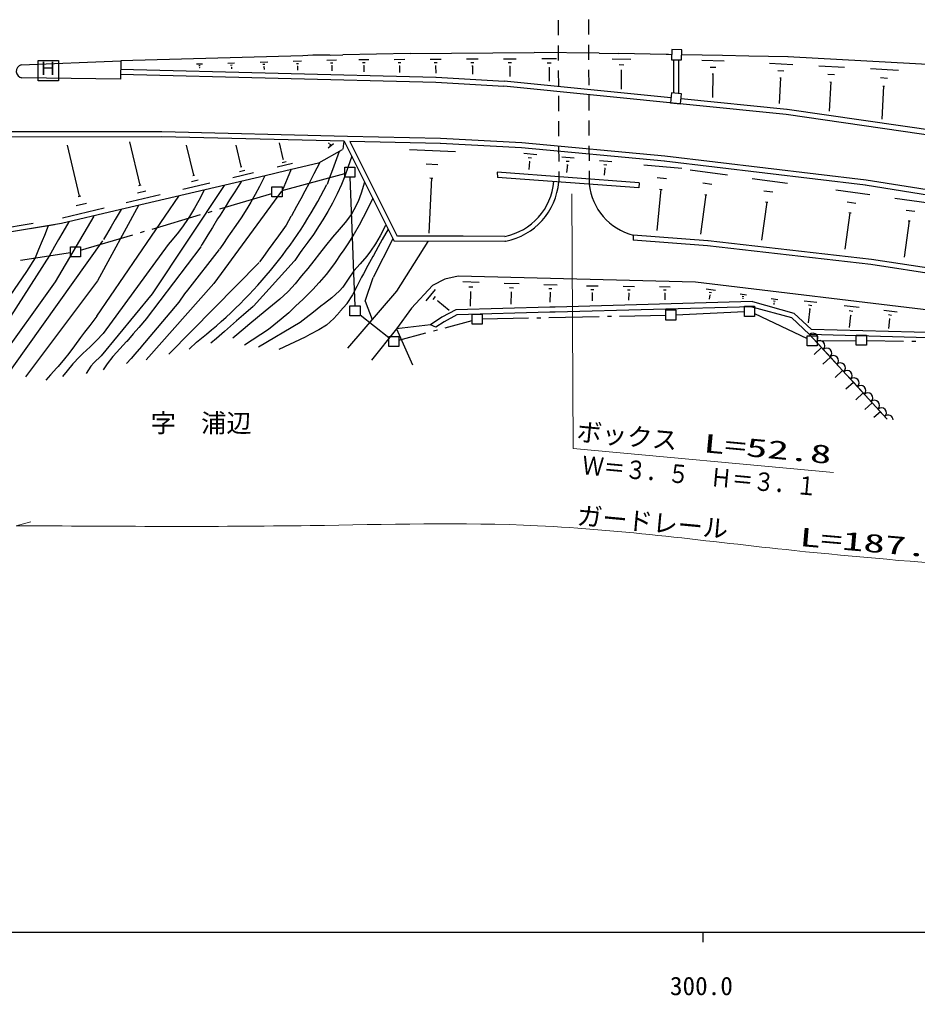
# Model space of a CAD drawing. Units: millimetres, scale not verified. Extents: x 40000 to 680000, y 20000 to 380000.
# Drawn here: x 300297 to 389250, y 198715 to 295401 of the extents above; entities that cross this region are included whole.
import ezdxf
from ezdxf.enums import TextEntityAlignment as Align

# ---------------------------------------------------------------- set-up
doc = ezdxf.new("R2010")
doc.units = ezdxf.units.MM
doc.header["$LTSCALE"] = 1000
for name, color, linetype, lineweight in [('M-BGD', 7, 'Continuous', 25), ('M-BMK-ROW', 30, 'Continuous', 25), ('M-STR-HTXT', 7, 'Continuous', 13), ('M-STR-STRC', 7, 'Continuous', 25), ('M-TTL-BAND', 7, 'Continuous', 25)]:
    doc.layers.add(name, color=color, linetype=linetype, lineweight=lineweight)
doc.styles.add('ＭＳ ゴシック', font='')
doc.styles.get('ＭＳ ゴシック').set_extended_font_data('MS Gothic')

msp = doc.modelspace()

# ---------------------------------------------------------------- linework, layer by layer
at = {"layer": 'M-BGD'}
for p, q in [((353645, 295338), (353652, 293838)), ((356652, 295401), (356659, 293901)), ((338996, 292043), (332340, 291916)), ((338996, 292043), (351277, 292146)), ((357723, 292062), (351267, 292146)), ((353656, 292838), (353663, 291338)), ((356663, 292901), (356670, 291401)), ((357723, 292062), (359658, 292024)), ((364370, 291928), (359648, 292024)), ((364901, 292420), (364882, 291417)), ((365903, 292401), (364901, 292420)), ((365884, 291398), (365903, 292401)), ((300451, 290912), (310345, 291293)), ((310335, 291293), (310297, 289479)), ((328360, 291812), (310345, 291293)), ((320932, 291093), (321603, 291114)), ((324120, 291187), (324882, 291207)), ((327398, 291280), (328240, 291301)), ((327719, 291030), (327929, 291040)), ((329362, 291853), (328360, 291812)), ((331046, 291875), (329352, 291853)), ((330756, 291374), (331688, 291405)), ((331056, 291875), (332340, 291916)), ((331117, 291103), (331348, 291113)), ((333904, 291427), (334896, 291438)), ((334275, 291136), (334526, 291137)), ((337413, 291450), (338455, 291461)), ((337804, 291140), (338065, 291140)), ((340972, 291474), (342064, 291475)), ((341383, 291143), (341654, 291144)), ((344571, 291498), (345724, 291499)), ((345002, 291157), (345293, 291157)), ((348240, 291521), (349483, 291522)), ((348701, 291141), (349022, 291151)), ((352029, 291535), (353503, 291546)), ((352581, 291104), (352952, 291105)), ((359007, 291492), (360852, 291464)), ((364570, 291928), (364370, 291928)), ((364891, 291919), (364570, 291928)), ((364882, 291417), (365884, 291398)), ((365072, 291408), (365065, 288109)), ((365573, 291408), (365567, 288060)), ((369934, 291823), (365894, 291900)), ((367899, 291360), (370115, 291312)), ((372531, 291766), (369934, 291823)), ((376430, 291689), (372531, 291766)), ((374596, 291066), (376912, 290948)), ((405244, 290154), (376420, 291689)), ((310316, 290481), (341535, 289700)), ((317824, 291000), (318416, 291020)), ((318045, 290830), (318195, 290830)), ((318115, 290649), (318145, 290649)), ((318125, 290649), (318135, 290599)), ((321193, 290893), (321363, 290903)), ((321263, 290692), (321303, 290692)), ((321283, 290692), (321283, 290532)), ((324411, 290966), (324601, 290966)), ((324491, 290736), (324541, 290736)), ((324511, 290736), (324521, 290455)), ((327809, 290779), (327859, 290789)), ((327829, 290779), (327840, 290388)), ((331208, 290833), (331268, 290833)), ((331238, 290833), (331248, 290301)), ((334376, 290836), (334436, 290836)), ((334406, 290836), (334406, 290234)), ((337905, 290829), (337965, 290829)), ((337935, 290829), (337935, 290158)), ((341484, 290823), (341554, 290823)), ((341514, 290823), (341524, 290071)), ((345113, 290806), (345193, 290806)), ((345153, 290806), (345154, 289994)), ((348822, 290770), (348902, 290770)), ((348862, 290770), (348873, 289757)), ((352722, 290663), (352812, 290664)), ((352772, 290664), (352773, 289310)), ((353667, 290338), (353674, 288838)), ((356674, 290401), (356681, 288901)), ((359689, 290931), (360150, 290921)), ((359860, 290370), (359970, 290370)), ((359910, 290370), (359892, 288495)), ((368712, 290679), (369273, 290670)), ((375429, 290335), (376011, 290306)), ((379469, 290810), (382015, 290672)), ((384582, 290545), (387379, 290387)), ((310297, 289479), (300542, 289619)), ((310306, 289980), (341525, 289199)), ((341525, 289199), (348263, 288794)), ((341555, 289700), (348292, 289296)), ((364825, 287638), (348312, 289296)), ((368913, 290008), (369044, 290008)), ((368983, 290008), (368936, 287692)), ((375681, 289624), (375543, 287077)), ((375610, 289623), (375751, 289624)), ((380382, 289999), (381024, 289960)), ((380663, 289217), (380506, 286320)), ((380583, 289217), (380744, 289208)), ((385585, 289643), (386287, 289604)), ((376256, 285985), (348263, 288794)), ((364875, 288129), (364776, 287137)), ((365878, 288030), (364875, 288129)), ((385897, 288782), (385720, 285523)), ((385807, 288791), (385977, 288782)), ((353678, 287838), (353685, 286338)), ((356685, 287901), (356692, 286401)), ((365778, 287037), (365878, 288030)), ((376305, 286476), (365828, 287539)), ((364776, 287137), (365778, 287037)), ((398805, 283230), (376325, 286476)), ((353689, 285338), (353696, 283838)), ((356696, 285401), (356702, 283901)), ((398735, 282729), (376256, 285985)), ((314392, 284270), (262392, 284248)), ((332779, 283827), (314392, 284270)), ((314393, 283768), (262392, 283747)), ((332468, 283335), (314383, 283768)), ((332349, 282543), (332468, 283335)), ((332468, 283335), (334638, 278986)), ((342002, 283605), (332779, 283827)), ((333030, 283316), (337721, 273947)), ((341993, 283104), (333030, 283316)), ((350063, 283182), (342002, 283605)), ((306228, 277905), (305040, 282947)), ((312232, 279004), (311225, 283284)), ((317554, 279972), (316850, 282939)), ((322255, 280829), (321752, 282964)), ((326425, 281585), (326052, 283178)), ((332249, 282483), (329914, 281167)), ((330885, 282682), (331406, 283113)), ((330975, 283103), (330905, 283193)), ((330955, 283093), (330985, 283123)), ((330995, 282943), (331125, 283053)), ((331968, 282332), (331568, 281249)), ((338945, 282539), (343497, 282323)), ((350033, 282681), (341972, 283104)), ((364180, 281361), (350013, 282681)), ((364230, 281863), (350063, 283182)), ((353700, 282838), (353707, 281338)), ((356707, 282901), (356713, 281401)), ((326385, 281575), (326475, 281595)), ((333202, 281872), (332822, 280739)), ((350244, 282160), (351527, 282041)), ((350686, 281729), (351007, 281699)), ((354014, 281803), (355257, 281683)), ((354445, 281382), (354756, 281352)), ((357754, 281445), (358957, 281326)), ((384092, 278985), (364170, 281361)), ((384152, 279487), (364230, 281863)), ((322095, 280347), (322617, 280478)), ((322195, 280809), (322325, 280839)), ((326677, 280412), (324632, 279929)), ((325804, 280792), (327348, 281155)), ((326305, 281234), (326696, 281324)), ((329914, 281167), (326677, 280412)), ((327218, 280583), (326808, 279630)), ((330054, 281247), (329464, 280104)), ((331298, 280507), (330978, 279654)), ((331568, 281249), (331298, 280507)), ((332822, 280739), (332512, 279866)), ((340581, 281097), (341724, 281038)), ((350816, 281328), (350737, 280536)), ((350776, 281328), (350857, 281328)), ((354566, 280991), (354497, 280259)), ((354526, 281001), (354606, 280991)), ((356718, 280401), (356723, 279088)), ((358165, 281045), (358466, 281015)), ((358286, 280664), (358216, 279982)), ((358246, 280664), (358326, 280664)), ((362155, 281009), (365905, 280661)), ((366747, 280512), (370427, 280004)), ((324632, 279929), (309788, 276435)), ((317344, 279360), (318006, 279511)), ((317464, 279952), (317635, 279992)), ((321414, 279755), (323489, 280248)), ((324612, 279919), (324072, 278856)), ((326808, 279630), (326468, 278828)), ((329464, 280104), (328984, 279181)), ((330978, 279654), (330758, 279053)), ((332512, 279866), (332192, 279064)), ((341094, 279704), (340838, 274241)), ((340943, 279714), (341234, 279695)), ((361676, 279224), (347609, 280272)), ((347609, 280272), (347640, 279761)), ((361646, 278722), (347640, 279761)), ((353711, 280338), (353716, 279316)), ((363460, 279757), (364392, 279667)), ((372863, 279666), (376363, 279188)), ((395763, 277623), (384152, 279487)), ((312132, 278974), (312342, 279024)), ((320573, 278972), (313436, 268238)), ((316463, 278587), (319139, 279212)), ((318578, 278509), (318048, 277476)), ((322287, 279375), (321616, 278332)), ((324072, 278856), (323652, 278053)), ((326468, 278828), (326308, 278457)), ((328984, 279181), (328574, 278389)), ((332192, 279064), (331772, 278141)), ((334477, 279297), (334148, 278214)), ((334638, 278986), (335291, 277674)), ((361676, 279224), (361646, 278722)), ((363822, 278584), (363445, 274494)), ((363701, 278594), (363942, 278574)), ((367972, 279220), (368894, 279090)), ((381155, 278521), (384534, 278053)), ((397508, 276843), (384072, 278995)), ((306098, 277875), (306358, 277936)), ((316043, 277905), (307934, 266007)), ((310870, 277258), (314228, 278054)), ((311972, 278232), (312814, 278433)), ((326258, 278397), (319560, 269257)), ((321106, 277529), (320655, 276817)), ((321616, 278332), (321106, 277529)), ((323652, 278053), (323221, 277301)), ((328173, 277647), (327743, 276864)), ((328574, 278389), (328173, 277647)), ((331772, 278141), (331292, 277199)), ((334148, 278214), (333838, 277371)), ((335281, 277714), (334761, 276620)), ((335291, 277674), (337411, 273445)), ((368283, 278057), (367746, 274127)), ((368173, 278067), (368394, 278037)), ((374028, 278434), (374910, 278314)), ((387021, 277715), (390390, 277247)), ((304556, 275768), (308685, 276745)), ((305908, 276963), (306940, 277204)), ((312084, 276979), (308031, 269526)), ((310370, 276576), (309779, 275583)), ((317628, 276704), (317127, 275901)), ((318048, 277476), (317628, 276704)), ((320655, 276817), (320165, 276025)), ((322831, 276649), (322260, 275766)), ((323221, 277301), (322831, 276649)), ((327743, 276864), (327233, 275951)), ((331292, 277199), (330841, 276386)), ((333428, 276549), (333167, 276118)), ((333838, 277371), (333428, 276549)), ((334761, 276620), (334351, 275788)), ((374319, 277321), (373802, 273531)), ((374209, 277341), (374430, 277311)), ((382279, 277339), (383132, 277220)), ((388145, 276523), (388987, 276404)), ((307653, 275932), (303820, 269412)), ((309788, 276435), (304466, 275187)), ((309779, 275583), (309379, 274911)), ((316987, 275691), (316427, 274858)), ((317127, 275901), (316987, 275691)), ((319925, 275643), (319404, 274801)), ((320165, 276025), (319925, 275643)), ((322260, 275766), (321740, 275004)), ((327183, 275871), (326702, 275019)), ((327233, 275951), (327183, 275871)), ((330351, 275563), (329980, 274982)), ((330841, 276386), (330351, 275563)), ((333167, 276118), (332567, 275285)), ((334351, 275788), (333950, 275036)), ((382561, 276257), (382063, 272657)), ((382461, 276277), (382671, 276247)), ((304466, 275187), (289160, 272665)), ((296818, 274437), (301639, 275224)), ((303765, 275066), (301349, 274673)), ((303143, 274965), (302773, 274012)), ((305168, 275348), (304577, 274325)), ((309379, 274911), (308908, 274109)), ((316427, 274858), (315906, 274176)), ((319404, 274801), (318954, 274078)), ((321740, 275004), (321179, 274191)), ((326552, 274788), (325961, 273955)), ((326702, 275019), (326552, 274788)), ((329980, 274982), (329410, 274099)), ((331956, 274603), (331285, 273830)), ((332567, 275285), (331956, 274603)), ((333950, 275036), (333440, 274163)), ((336547, 274998), (336007, 273965)), ((336808, 274648), (336237, 273624)), ((388427, 275451), (387929, 271861)), ((388316, 275471), (388527, 275441)), ((302773, 274012), (302553, 273471)), ((304167, 273623), (303767, 272911)), ((304577, 274325), (304167, 273623)), ((308908, 274109), (308608, 273607)), ((315906, 274176), (315235, 273353)), ((318954, 274078), (318393, 273146)), ((320949, 273860), (320428, 273108)), ((321179, 274191), (320949, 273860)), ((325961, 273955), (325401, 273203)), ((329410, 274099), (328869, 273356)), ((331285, 273830), (330604, 272987)), ((333420, 274133), (332879, 273270)), ((333440, 274163), (333420, 274133)), ((337290, 273676), (335319, 269844)), ((336007, 273965), (335566, 273183)), ((336237, 273624), (335817, 272872)), ((348368, 273917), (337731, 273947)), ((339335, 273938), (337741, 273947)), ((344257, 273923), (337751, 273947)), ((361079, 274040), (361070, 273539)), ((368489, 273476), (361079, 274040)), ((308528, 273477), (298106, 258900)), ((302553, 273471), (302193, 272618)), ((303767, 272911), (303186, 271907)), ((315025, 273102), (308587, 264304)), ((318243, 272885), (312847, 265742)), ((315235, 273353), (315025, 273102)), ((318393, 273146), (318243, 272905)), ((320428, 273108), (320108, 272636)), ((325401, 273203), (324940, 272581)), ((328869, 273356), (328279, 272554)), ((330604, 272987), (330013, 272225)), ((332879, 273270), (332349, 272478)), ((335566, 273183), (335066, 272440)), ((335817, 272872), (335357, 272030)), ((348368, 273416), (337411, 273445)), ((340739, 273398), (337646, 268493)), ((348468, 273436), (348368, 273416)), ((368449, 272975), (361070, 273539)), ((384631, 271126), (368449, 272975)), ((384691, 271627), (368509, 273476)), ((303256, 272028), (294488, 258305)), ((301843, 271806), (300982, 270422)), ((302193, 272618), (301843, 271806)), ((320088, 272606), (316924, 268573)), ((324400, 271838), (324069, 271397)), ((324940, 272581), (324400, 271838)), ((328108, 272323), (327558, 271541)), ((328279, 272554), (328108, 272323)), ((330013, 272225), (329453, 271502)), ((332139, 272187), (331568, 271334)), ((332349, 272478), (332139, 272187)), ((334695, 271949), (334034, 271206)), ((335066, 272440), (334695, 271949)), ((335307, 271939), (334816, 271047)), ((335357, 272030), (335307, 271939)), ((324029, 271327), (315096, 262235)), ((327498, 271460), (323482, 267005)), ((327558, 271541), (327448, 271400)), ((328852, 270740), (328241, 269997)), ((329453, 271502), (328852, 270740)), ((331568, 271334), (331017, 270572)), ((334034, 271206), (333413, 270504)), ((334816, 271047), (334366, 270214)), ((397846, 269114), (384631, 271126)), ((397916, 269605), (384711, 271617)), ((300982, 270422), (293344, 259356)), ((328241, 269997), (327610, 269215)), ((330667, 270140), (329986, 269338)), ((331017, 270572), (330667, 270140)), ((333413, 270504), (332843, 269671)), ((334176, 269873), (333706, 268950)), ((334366, 270214), (334176, 269873)), ((334529, 267497), (335319, 269844)), ((343740, 269963), (342417, 269681)), ((367259, 269395), (343740, 269963)), ((303820, 269412), (296042, 258557)), ((308031, 269526), (300892, 259995)), ((319560, 269257), (312831, 261701)), ((327610, 269215), (326949, 268492)), ((329986, 269338), (329345, 268665)), ((332332, 268899), (331992, 268507)), ((332843, 269671), (332332, 268899)), ((333706, 268950), (333275, 268138)), ((339131, 266800), (341194, 269038)), ((342417, 269681), (341194, 269038)), ((344202, 269442), (345836, 269383)), ((344804, 268931), (345205, 268922)), ((348312, 269296), (349776, 269247)), ((348844, 268845), (349215, 268825)), ((352252, 269159), (353555, 269110)), ((356463, 269013), (357606, 269004)), ((360102, 268976), (361205, 268967)), ((363701, 268940), (364754, 268921)), ((393178, 266252), (367259, 269395)), ((313436, 268238), (308379, 262098)), ((316644, 268232), (316093, 267409)), ((316924, 268573), (316644, 268232)), ((326869, 268412), (326078, 267700)), ((326949, 268492), (326869, 268412)), ((328654, 267973), (328394, 267712)), ((329345, 268665), (328654, 267973)), ((331251, 267825), (330499, 267253)), ((331992, 268507), (331251, 267825)), ((333275, 268138), (332735, 267265)), ((337646, 268493), (332779, 262844)), ((340594, 267533), (341516, 268647)), ((341276, 267674), (341506, 267955)), ((344934, 268440), (345035, 268430)), ((344985, 268430), (344936, 267016)), ((348965, 268394), (349055, 268394)), ((349015, 268394), (348966, 267201)), ((352724, 268749), (353044, 268739)), ((352834, 268358), (352915, 268358)), ((352874, 268358), (352835, 267395)), ((356884, 268662), (357175, 268663)), ((356985, 268322), (357065, 268322)), ((357025, 268322), (357016, 267540)), ((360513, 268636), (360784, 268636)), ((360614, 268305), (360674, 268305)), ((360644, 268305), (360635, 267583)), ((364092, 268619), (364353, 268610)), ((364183, 268299), (364253, 268299)), ((364223, 268299), (364214, 267637)), ((368313, 268734), (369235, 268594)), ((368614, 268403), (368844, 268363)), ((368694, 268113), (368625, 267692)), ((368664, 268113), (368714, 268103)), ((371672, 268226), (372313, 268126)), ((371882, 267996), (372043, 267966)), ((316093, 267409), (312328, 262944)), ((323432, 266965), (322480, 266142)), ((325357, 267097), (324625, 266505)), ((326078, 267700), (325357, 267097)), ((327652, 266989), (326971, 266357)), ((328394, 267712), (327652, 266989)), ((330159, 266992), (329407, 266400)), ((330499, 267253), (330159, 266992)), ((332725, 267245), (332074, 266492)), ((332735, 267265), (332725, 267245)), ((334529, 267497), (335223, 265694)), ((341697, 267504), (341757, 267575)), ((341727, 267545), (342871, 266593)), ((352826, 266904), (343503, 266644)), ((353367, 266894), (352826, 266904)), ((372906, 267455), (353347, 266894)), ((372846, 266944), (353358, 266393)), ((371913, 267795), (371953, 267785)), ((371933, 267785), (371933, 267735)), ((372846, 266944), (376757, 265875)), ((372906, 267455), (377007, 266316)), ((374770, 267758), (375412, 267658)), ((374981, 267527), (375141, 267498)), ((375011, 267327), (375051, 267317)), ((375031, 267317), (375011, 267177)), ((378038, 267541), (379272, 267401)), ((378460, 267120), (378771, 267080)), ((381989, 267073), (383473, 266904)), ((307944, 266017), (307253, 265104)), ((322480, 266142), (321789, 265540)), ((323864, 265893), (323113, 265260)), ((324625, 266505), (323864, 265893)), ((326971, 266357), (326220, 265705)), ((329407, 266400), (328696, 265847)), ((332024, 266442), (331433, 265780)), ((332074, 266492), (332024, 266442)), ((339131, 266800), (337630, 264744)), ((342120, 265901), (341008, 265158)), ((343503, 266644), (342120, 265901)), ((343633, 266143), (342351, 265460)), ((352826, 266403), (343633, 266143)), ((353358, 266393), (352826, 266403)), ((377007, 266316), (378763, 264694)), ((378570, 266729), (378411, 265355)), ((378530, 266739), (378611, 266729)), ((382621, 266101), (382482, 264888)), ((382490, 266562), (382861, 266523)), ((382581, 266101), (382671, 266091)), ((385929, 266606), (387222, 266457)), ((386371, 266165), (386691, 266126)), ((307253, 265104), (306743, 264422)), ((312887, 265782), (312126, 264899)), ((321208, 265038), (320587, 264506)), ((321789, 265540), (321208, 265038)), ((323113, 265260), (322462, 264708)), ((328105, 265396), (323967, 262935)), ((325499, 265122), (324948, 264691)), ((326220, 265705), (325499, 265122)), ((328696, 265847), (328105, 265396)), ((330692, 265128), (329961, 264656)), ((331433, 265780), (330692, 265128)), ((341008, 265158), (337630, 264744)), ((341549, 264908), (341008, 265158)), ((342351, 265460), (341549, 264908)), ((376757, 265875), (378553, 264193)), ((386481, 265754), (386372, 264782)), ((386441, 265754), (386521, 265744)), ((306743, 264422), (306342, 263900)), ((308617, 264344), (307876, 263581)), ((311555, 264247), (310914, 263514)), ((312126, 264899), (311555, 264247)), ((320587, 264506), (319796, 263814)), ((321620, 264006), (321420, 263835)), ((322462, 264708), (321620, 264006)), ((324948, 264691), (322584, 263125)), ((329069, 264194), (328588, 263943)), ((329961, 264656), (329069, 264194)), ((337630, 264744), (335177, 261653)), ((337630, 264744), (339237, 261186)), ((394955, 263748), (378553, 264193)), ((378914, 263802), (378553, 264193)), ((378553, 264193), (386261, 255799)), ((395114, 264249), (378763, 264694)), ((305731, 263068), (305171, 262325)), ((306342, 263900), (305731, 263068)), ((307876, 263581), (307285, 262979)), ((310904, 263514), (310223, 262782)), ((310914, 263514), (310904, 263514)), ((312378, 263004), (311707, 262242)), ((317841, 263451), (317130, 262768)), ((319796, 263814), (319245, 263342)), ((328588, 263943), (325983, 262707)), ((379838, 262800), (378914, 263802)), ((305171, 262325), (304750, 261794)), ((306574, 262307), (306254, 261996)), ((307285, 262979), (306574, 262307)), ((308379, 262098), (307658, 261406)), ((309572, 262039), (309542, 262009)), ((310223, 262782), (309572, 262039)), ((311707, 262242), (311347, 261830)), ((317130, 262768), (317090, 262728)), ((379747, 262901), (379006, 262218)), ((380691, 261869), (379838, 262800)), ((304750, 261794), (304119, 261031)), ((305593, 261283), (305012, 260591)), ((306254, 261996), (305593, 261283)), ((307377, 261064), (306897, 260342)), ((307658, 261406), (307377, 261064)), ((308981, 261277), (308581, 260705)), ((309542, 262009), (308981, 261277)), ((311347, 261830), (310906, 261329)), ((380630, 261939), (379889, 261257)), ((381483, 261008), (380691, 261869)), ((303368, 260188), (302908, 259687)), ((303989, 260881), (303368, 260188)), ((304119, 261031), (303989, 260881)), ((305012, 260591), (304571, 260049)), ((381835, 260627), (381094, 259944)), ((382216, 260216), (381483, 261008)), ((382899, 259465), (382216, 260216)), ((382909, 259455), (382167, 258773)), ((383531, 258774), (382899, 259465)), ((383882, 258403), (383141, 257721)), ((384133, 258123), (383531, 258774)), ((384755, 257442), (384024, 256759)), ((384705, 257502), (384133, 258123)), ((385237, 256921), (384705, 257502)), ((385578, 256550), (384937, 255958)), ((385759, 256350), (385237, 256921)), ((386261, 255799), (385759, 256350))]:
    msp.add_line(p, q, dxfattribs=at)
for centre, radius, start, end in [((300622, 290281), 652, 105.1854, 262.93017), ((289494, 300075), 46306, 307.72208, 333.00061), ((347199, 279851), 6045, 281.16398, 355.25878), ((347199, 279851), 6536, 281.16398, 355.29611), ((362537, 279706), 5845, 186.00089, 255.52948), ((378894, 263822), 501, 312.57019, 132.57019), ((379577, 263091), 501, 312.57019, 132.57019), ((380249, 262350), 501, 312.57019, 132.57019), ((380931, 261608), 501, 312.57019, 132.57019), ((381604, 260877), 501, 312.57019, 132.57019), ((382286, 260136), 501, 312.57019, 132.57019), ((382959, 259395), 501, 312.57019, 132.57019), ((383641, 258654), 501, 312.57019, 132.57019), ((384324, 257923), 501, 312.57019, 132.57019), ((384996, 257181), 501, 312.57019, 132.57019), ((385678, 256440), 501, 312.57019, 132.57019), ((386351, 255709), 501, 3.43225, 132.57019)]:
    msp.add_arc(centre, radius, start, end, dxfattribs=at)
at = {"layer": 'M-BMK-ROW'}
for p, q in [((332511, 280789), (333514, 280790)), ((332512, 279786), (332511, 280789)), ((333514, 280790), (333515, 279787)), ((326308, 278457), (332512, 280147)), ((333515, 279787), (332512, 279786)), ((333033, 279787), (333260, 273872)), ((325305, 278827), (326307, 278828)), ((325306, 277824), (325305, 278827)), ((326307, 278828), (326308, 277825)), ((320143, 276641), (325306, 278175)), ((326308, 277825), (325306, 277824)), ((313433, 274646), (318226, 276071)), ((318993, 276299), (319376, 276413)), ((306354, 272542), (311516, 274077)), ((312283, 274304), (312666, 274418)), ((333260, 273872), (333394, 270283)), ((305351, 272892), (306353, 272893)), ((305352, 271890), (305351, 272892)), ((306353, 272893), (306354, 271891)), ((300401, 271568), (305351, 272321)), ((306354, 271891), (305352, 271890)), ((333394, 270283), (333507, 267035)), ((333026, 267035), (334028, 267036)), ((333027, 266032), (333026, 267035)), ((334028, 267036), (334029, 266033)), ((372114, 266993), (373117, 266994)), ((372115, 265991), (372114, 266993)), ((373117, 266994), (373118, 265992)), ((334029, 266033), (333027, 266032)), ((334029, 266143), (336869, 263901)), ((345127, 266225), (346130, 266226)), ((345128, 265222), (345127, 266225)), ((346130, 266226), (346131, 265223)), ((352728, 265875), (357727, 265982)), ((358527, 265999), (358927, 266008)), ((359727, 266025), (364325, 266123)), ((364325, 266635), (365327, 266636)), ((364326, 265632), (364325, 266635)), ((365327, 266636), (365328, 265633)), ((365328, 266154), (372115, 266472)), ((373118, 265992), (372115, 265991)), ((373117, 266262), (378323, 263801)), ((342465, 264867), (345128, 265583)), ((346131, 265223), (345128, 265222)), ((346130, 265734), (350729, 265833)), ((351529, 265850), (351928, 265858)), ((365328, 265633), (364326, 265632)), ((336869, 264001), (337871, 264002)), ((336870, 262998), (336869, 264001)), ((337871, 263631), (340534, 264347)), ((337871, 264002), (337872, 262999)), ((341306, 264555), (341693, 264659)), ((378322, 264072), (379325, 264073)), ((378323, 263070), (378322, 264072)), ((379325, 264073), (379326, 263071)), ((383185, 264127), (384187, 264128)), ((383186, 263125), (383185, 264127)), ((384187, 264128), (384188, 263126)), ((337872, 262999), (336870, 262998)), ((379326, 263071), (378323, 263070)), ((379325, 263572), (383185, 263616)), ((384188, 263126), (383186, 263125)), ((384188, 263617), (387880, 263545)), ((388680, 263530), (389079, 263522))]:
    msp.add_line(p, q, dxfattribs=at)
at = {"layer": 'M-STR-HTXT'}
for p, q in [((355010, 278124), (355135, 252911)), ((355135, 252911), (380922, 250521)), ((299975, 245257), (301428, 245650))]:
    msp.add_line(p, q, dxfattribs=at)
msp.add_open_spline([(299975, 245257), (309678, 245193), (319382, 245128), (329096, 245269), (336607, 245378), (344123, 245610), (351611, 245254), (360100, 244850), (368552, 243689), (377019, 242800), (383155, 242156), (389298, 241655), (395442, 241153)], degree=3, knots=[0, 0, 0, 0, 1, 1, 1, 2, 2, 2, 3, 3, 3, 4, 4, 4, 4], dxfattribs=at)
at = {"layer": 'M-STR-STRC'}
for p, q in [((302154, 291345), (304159, 291347)), ((302156, 289340), (302154, 291345)), ((304159, 291347), (304161, 289342)), ((304161, 289342), (302156, 289340))]:
    msp.add_line(p, q, dxfattribs=at)
at = {"layer": 'M-TTL-BAND'}
for p, q in [((40000, 205000), (579000, 205000)), ((368000, 205000), (368000, 204000))]:
    msp.add_line(p, q, dxfattribs=at)

# ---------------------------------------------------------------- texts
at = {"layer": 'M-STR-HTXT', "style": 'ＭＳ ゴシック'}
for s, rotation, p in [('字\u3000浦辺', 0.057, (313289, 253952)), ('ボックス', 354.716, (355373, 253148)), ('ガードレール', 354.716, (355414, 244831))]:
    msp.add_text(s, height=1833, rotation=rotation, dxfattribs=at).set_placement(p, align=Align.BOTTOM_LEFT)
for s, rotation, width, p in [('L=52.8', 354.716, 1.7, (367930, 251993)), ('Ｗ＝３．５\u3000Ｈ＝３．１', 354.716, 0.85, (355920, 249814)), ('L=187.0', 355.067, 1.7, (377452, 242701))]:
    msp.add_text(s, height=1833, rotation=rotation, dxfattribs=dict(at, width=width)).set_placement(p, align=Align.BOTTOM_LEFT)
at = {"layer": 'M-STR-STRC', "style": 'ＭＳ ゴシック'}
msp.add_text('Ｈ', height=1320, rotation=0.057, dxfattribs=at).set_placement((302222, 289508), align=Align.BOTTOM_LEFT)
at = {"layer": 'M-TTL-BAND', "style": 'ＭＳ ゴシック'}
msp.add_text('300.0', height=1833, dxfattribs=at).set_placement((367844, 198195), align=Align.BOTTOM_CENTER)

doc.saveas('drawing.dxf')
